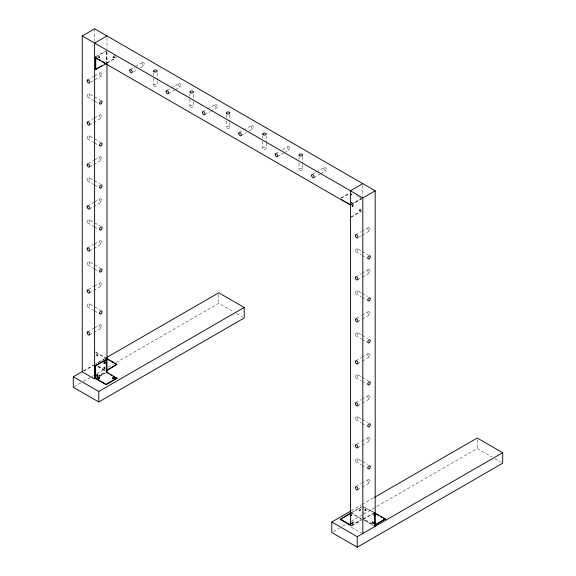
<?xml version="1.0" encoding="UTF-8"?>
<svg xmlns="http://www.w3.org/2000/svg" width="576" height="576" viewBox="0 0 576 576"><rect width="100%" height="100%" fill="white"/><g stroke="black" fill="none" stroke-linecap="round" stroke-linejoin="round"><path stroke-width="0.43" stroke-dasharray="2.88 2.16" d="M95.386 56.909L106.207 50.666M96.934 56.434L106.286 51.034M107.064 62.762L116.417 57.362M107.064 63.187L116.417 57.787M87.53 79.942L93.715 76.378M94.486 75.931L99.893 72.806M90.878 82.166L101.693 75.924M130.082 69.653L134.719 66.974M135.49 66.528L142.445 62.518M133.423 71.878L137.29 69.653M140.378 67.867L144.245 65.635M87.53 121.939L93.715 118.368M94.486 117.922L99.893 114.797M89.33 125.057L101.693 117.914M167.22 90.209L170.309 88.423M171.086 87.977L178.812 83.513M168.25 93.773L174.427 90.202M175.205 89.755L180.612 86.63M88.301 163.483L93.715 160.366M94.486 159.919L99.893 156.794M89.33 167.047L101.693 159.912M202.817 111.65L206.683 109.418M207.454 108.972L215.179 104.508M204.617 114.768L210.024 111.643M210.802 111.197L216.979 107.626M87.53 205.927L93.715 202.356M94.486 201.91L99.893 198.785M89.33 209.045L101.693 201.902M239.184 132.646L243.05 130.414M243.821 129.967L251.546 125.503M240.984 135.763L246.391 132.638M249.487 130.853L253.346 128.621M87.53 247.918L93.715 244.354M94.486 243.907L99.893 240.782M89.33 251.035L101.693 243.9M275.551 153.641L279.418 151.409M282.506 149.623L287.914 146.506M277.351 156.758L283.536 153.187M284.306 152.741L289.714 149.623M88.301 289.469L93.715 286.344M94.486 285.898L99.893 282.773M89.33 293.033L101.693 285.89M312.689 174.19L315.785 172.411M316.555 171.965L324.281 167.501M313.718 177.754L319.903 174.19M320.674 173.743L326.081 170.618M87.53 331.906L93.715 328.342M94.486 327.895L99.893 324.77M89.33 335.023L101.693 327.888M341.057 197.899L348.847 193.399M341.057 198.317L348.847 193.817M351.605 203.99L361.735 198.137M350.46 205.07L361.318 198.799M351.187 205.07L361.318 199.217M96.566 354.643L96.926 354.434M97.337 355.975L97.697 355.766M83.405 370.93L93.521 365.09M94.298 364.644L105.97 357.905M97.466 362.988L106.042 358.042M83.794 371.002L93.838 365.198M350.82 217.037L361.735 210.737M351.187 217.246L361.318 211.399M103.838 367.243L104.198 367.027M104.609 368.575L104.969 368.366M74.074 386.82L82.627 381.874M83.405 381.427L91.188 376.934M91.966 376.488L93.521 375.588M96.631 373.795L105.192 368.849M108.302 367.056L115.301 363.01M116.078 362.563L218.765 303.278L233.424 311.738M355.745 234.792L361.152 231.674M361.922 231.228L368.107 227.657M359.086 237.017L361.404 235.685M362.182 235.238L369.907 230.774M355.745 276.79L361.152 273.665M361.922 273.218L368.107 269.647M357.545 279.907L361.404 277.675M362.182 277.229L369.907 272.765M356.515 318.334L361.152 315.662M361.922 315.216L368.107 311.645M357.545 321.898L361.404 319.673M362.182 319.226L369.907 314.762M355.745 360.778L361.152 357.653M361.922 357.206L368.107 353.635M357.545 363.895L361.404 361.663M362.182 361.217L369.907 356.753M355.745 402.768L361.152 399.65M361.922 399.204L368.107 395.633M357.545 405.893L361.404 403.661M362.182 403.214L369.907 398.75M356.515 444.319L361.152 441.641M361.922 441.194L368.107 437.623M357.545 447.883L361.404 445.651M362.182 445.205L369.907 440.748M355.745 486.763L361.152 483.638M361.922 483.192L368.107 479.621M357.545 489.881L361.404 487.649M362.182 487.202L369.907 482.738M351.223 510.775L361.339 504.936M362.117 504.49L373.781 497.75M351.569 512.467L361.699 506.614M361.282 507.276L351.151 513.122L361.282 518.976M374.717 512.827L363.442 506.743L374.35 513.043L363.442 519.336L373.572 525.19M364.874 509.22L365.242 509.011M365.645 510.559L366.012 510.35M333.331 531.605L339.552 528.012M342.67 526.212L346.558 523.966M351.223 521.273L362.894 514.534M363.672 514.087L376.121 506.902M376.898 506.455L477.245 448.517L491.904 456.977M350.784 525.514L361.699 519.214M351.929 525.276L361.282 519.876M374.35 512.618L363.442 518.918L373.939 524.981M352.008 525.852L361.282 520.495M372.146 521.82L372.514 521.611M372.924 523.159L373.284 522.95M114.077 55.534L115.639 56.434M356.645 195.617L358.2 196.517M358.978 196.97L361.318 198.317M353.03 204.818A0.77 0.446 -60 0 1 352.786 206.014A0.77 0.446 -60 0 1 352.116 205.632A0.77 0.446 -60 0 1 353.03 204.818L353.39 205.027A0.77 0.446 -60 0 1 353.146 206.222A0.77 0.446 -60 0 1 352.476 205.841A0.77 0.446 -60 0 1 353.39 205.027M360.302 209.016A0.77 0.446 -60 0 1 360.058 210.211A0.77 0.446 -60 0 1 359.388 209.83A0.77 0.446 -60 0 1 360.302 209.016L360.662 209.232A0.77 0.446 -60 0 1 360.418 210.427A0.77 0.446 -60 0 1 359.755 210.038A0.77 0.446 -60 0 1 360.662 209.232M352.253 206.158L352.62 206.366M359.532 210.355L359.892 210.564M89.33 93.802A1.8 1.037 -60 0 1 88.762 96.588A1.8 1.037 -60 0 1 87.199 95.688A1.8 1.037 -60 0 1 89.33 93.802L100.152 100.051M357.545 248.652A1.8 1.037 -60 0 1 356.969 251.438A1.8 1.037 -60 0 1 355.414 250.538A1.8 1.037 -60 0 1 357.545 248.652L361.404 250.884M362.182 251.33L368.359 254.902M87.53 96.919L93.715 100.49M94.486 100.937L98.352 103.169M355.745 251.77L361.152 254.894M361.922 255.341L366.559 258.019M89.33 135.799A1.8 1.037 -60 0 1 88.762 138.586A1.8 1.037 -60 0 1 87.199 137.686A1.8 1.037 -60 0 1 89.33 135.799L100.152 142.042M357.545 290.65A1.8 1.037 -60 0 1 356.969 293.436A1.8 1.037 -60 0 1 355.414 292.536A1.8 1.037 -60 0 1 357.545 290.65L361.404 292.882M362.182 293.321L367.589 296.446M87.53 138.917L93.715 142.481M94.486 142.927L98.352 145.159M355.745 293.767L361.152 296.885M361.922 297.331L366.559 300.01M89.33 177.79A1.8 1.037 -60 0 1 88.762 180.576A1.8 1.037 -60 0 1 87.199 179.676A1.8 1.037 -60 0 1 89.33 177.79L100.152 184.039M357.545 332.64A1.8 1.037 -60 0 1 356.969 335.426A1.8 1.037 -60 0 1 355.414 334.526A1.8 1.037 -60 0 1 357.545 332.64L361.404 334.872M362.182 335.318L367.589 338.443M87.53 180.907L93.715 184.478M94.486 184.925L98.352 187.157M355.745 335.758L361.152 338.882M361.922 339.329L366.559 342.007M89.33 219.787A1.8 1.037 -60 0 1 88.762 222.574A1.8 1.037 -60 0 1 87.199 221.674A1.8 1.037 -60 0 1 89.33 219.787L100.152 226.03M357.545 374.638A1.8 1.037 -60 0 1 356.969 377.424A1.8 1.037 -60 0 1 355.414 376.524A1.8 1.037 -60 0 1 357.545 374.638L361.404 376.87M362.182 377.316L368.359 380.88M87.53 222.905L93.715 226.469M94.486 226.915L98.352 229.147M355.745 377.755L361.152 380.88M361.922 381.326L366.559 383.998M494.993 458.762L501.163 462.319M236.513 313.524L242.683 317.088M89.33 261.778A1.8 1.037 -60 0 1 88.762 264.564A1.8 1.037 -60 0 1 87.199 263.664A1.8 1.037 -60 0 1 89.33 261.778L100.152 268.027M357.545 416.628A1.8 1.037 -60 0 1 356.969 419.422A1.8 1.037 -60 0 1 355.414 418.522A1.8 1.037 -60 0 1 357.545 416.628L361.404 418.86M362.182 419.306L367.589 422.431M87.53 264.895L93.715 268.466M94.486 268.913L98.352 271.145M355.745 419.746L361.152 422.87M361.922 423.317L366.559 425.995M89.33 303.775A1.8 1.037 -60 0 1 88.762 306.562A1.8 1.037 -60 0 1 87.199 305.662A1.8 1.037 -60 0 1 89.33 303.775L100.152 310.018M357.545 458.626A1.8 1.037 -60 0 1 356.969 461.412A1.8 1.037 -60 0 1 355.414 460.512A1.8 1.037 -60 0 1 357.545 458.626L361.404 460.858M362.182 461.304L367.589 464.422M87.53 306.893L93.715 310.457M94.486 310.903L98.352 313.135M355.745 461.743L361.152 464.868M361.922 465.314L366.559 467.986M95.494 351.95L105.624 357.797M95.911 352.613L106.042 358.459M360.266 509.098A0.77 0.446 -60 0 1 360.022 510.293A0.77 0.446 -60 0 1 359.352 509.904A0.77 0.446 -60 0 1 360.266 509.098L360.626 509.306A0.77 0.446 -60 0 1 360.382 510.502A0.77 0.446 -60 0 1 359.719 510.113A0.77 0.446 -60 0 1 360.626 509.306M359.496 510.43L359.856 510.646M97.834 365.897L105.264 370.188M98.244 366.559L105.264 370.606M351.151 512.705L361.282 518.551M97.704 366.538L105.43 371.002M363.6 520.049L373.644 525.852M352.994 521.698A0.77 0.446 -60 0 1 352.75 522.893A0.77 0.446 -60 0 1 352.08 522.504A0.77 0.446 -60 0 1 352.994 521.698L353.354 521.906A0.77 0.446 -60 0 1 353.11 523.102A0.77 0.446 -60 0 1 352.44 522.713A0.77 0.446 -60 0 1 353.354 521.906M352.217 523.03L352.584 523.238M351.23 527.191L361.282 532.987M477.245 439.769L477.245 448.517M373.579 514.721L373.579 515.138M373.579 523.116L373.579 523.541M363.809 506.534L363.809 519.127M362.822 185.436L362.822 196.229M351.958 194.148L351.958 194.573M351.958 202.55L351.958 202.968M351.922 514.807L351.922 515.225M351.922 523.202L351.922 523.62M302.616 156.773L302.616 163.915M302.616 164.808L302.616 169.272A1.8 1.037 0 0 1 299.916 170.172A1.8 1.037 0 0 1 299.916 168.372A1.8 1.037 0 0 1 302.616 169.272M299.016 156.773L299.016 159.451M299.016 163.022L299.016 169.272M266.249 135.778L266.249 142.027M266.249 142.92L266.249 148.27A1.8 1.037 0 0 1 263.549 149.17A1.8 1.037 0 0 1 263.549 147.37A1.8 1.037 0 0 1 266.249 148.27M262.649 135.778L262.649 140.242M262.649 141.134L262.649 148.27M229.882 114.782L229.882 121.918M229.882 122.81L229.882 127.274A1.8 1.037 0 0 1 227.182 128.174A1.8 1.037 0 0 1 227.182 126.374A1.8 1.037 0 0 1 229.882 127.274M226.282 114.782L226.282 117.461M226.282 121.032L226.282 127.274M218.765 294.53L218.765 303.278M193.514 94.68L193.514 98.244M193.514 101.815L193.514 106.279M189.914 93.787L189.914 98.244M189.914 99.137L189.914 106.279M157.147 72.785L157.147 79.927M157.147 80.82L157.147 85.284M153.547 72.785L153.547 77.249M153.547 78.142L153.547 85.284M114.329 56.916L114.329 57.334M112.788 56.916L112.788 57.334M106.978 37.721L106.978 48.514M106.978 52.106L106.978 62.885M106.646 51.725L106.646 63.425M106.286 51.516L106.286 62.316M99.785 56.916L99.785 57.334M98.244 56.916L98.244 57.334M94.615 28.8L94.615 41.378M105.113 368.165A0.77 0.446 60 0 1 104.27 368.035A0.77 0.446 60 0 1 104.27 367.006A0.77 0.446 60 0 1 105.113 367.841M373.687 523.764A0.77 0.446 0 0 1 373.687 523.318A0.77 0.446 0 0 1 373.687 522.893M373.687 515.362A0.77 0.446 0 0 1 373.687 514.915M373.687 514.944A0.77 0.446 0 0 1 373.687 514.498M351.353 522.77A0.77 0.446 0 0 1 351.353 523.634M351.353 514.375A0.77 0.446 0 0 1 351.353 515.232M351.353 514.793A0.77 0.446 0 0 1 351.353 515.657M351.353 523.195A0.77 0.446 0 0 1 351.353 524.052M351.389 202.118A0.77 0.446 0 0 1 351.389 202.975M351.389 193.723A0.77 0.446 0 0 1 351.389 194.58M351.389 194.141A0.77 0.446 0 0 1 351.389 194.998M351.389 202.536A0.77 0.446 0 0 1 351.389 203.4M105.106 61.668A0.77 0.446 -60 0 1 105.358 61.906M98.345 57.557A0.77 0.446 0 0 1 98.878 56.894A0.77 0.446 0 0 1 99.77 57.413A0.77 0.446 0 0 1 98.626 57.722M96.768 354.787A0.77 0.446 60 0 0 97.582 355.802A0.77 0.446 60 0 0 97.582 354.715A0.77 0.446 60 0 0 96.768 354.787M103.68 367.596A0.77 0.446 60 0 0 104.494 368.611A0.77 0.446 60 0 0 104.494 367.524A0.77 0.446 60 0 0 103.68 367.596M96.401 354.996A0.77 0.446 60 0 0 97.222 356.011A0.77 0.446 60 0 0 97.222 354.924A0.77 0.446 60 0 0 96.401 354.996M372.355 521.964A0.77 0.446 60 0 0 373.169 522.979A0.77 0.446 60 0 0 373.169 521.892A0.77 0.446 60 0 0 372.355 521.964M365.076 509.364A0.77 0.446 60 0 0 365.897 510.386A0.77 0.446 60 0 0 365.897 509.292A0.77 0.446 60 0 0 365.076 509.364M371.988 522.173A0.77 0.446 60 0 0 372.809 523.195A0.77 0.446 60 0 0 372.809 522.101A0.77 0.446 60 0 0 371.988 522.173M364.716 509.573A0.77 0.446 60 0 0 365.537 510.595A0.77 0.446 60 0 0 365.537 509.501A0.77 0.446 60 0 0 364.716 509.573M323.914 168.322A1.8 1.037 60 0 0 325.822 170.698A1.8 1.037 60 0 0 325.822 168.156A1.8 1.037 60 0 0 323.914 168.322M287.546 147.326A1.8 1.037 60 0 0 289.454 149.702A1.8 1.037 60 0 0 289.454 147.154A1.8 1.037 60 0 0 287.546 147.326M251.179 126.331A1.8 1.037 60 0 0 253.087 128.707A1.8 1.037 60 0 0 253.087 126.158A1.8 1.037 60 0 0 251.179 126.331M214.805 105.336A1.8 1.037 60 0 0 216.72 107.712A1.8 1.037 60 0 0 216.72 105.163A1.8 1.037 60 0 0 214.805 105.336M178.438 84.334A1.8 1.037 60 0 0 180.353 86.71A1.8 1.037 60 0 0 180.353 84.168A1.8 1.037 60 0 0 178.438 84.334M142.07 63.338A1.8 1.037 60 0 0 143.978 65.714A1.8 1.037 60 0 0 143.978 63.173A1.8 1.037 60 0 0 142.07 63.338M190.44 107.014A1.8 1.037 0 0 0 193.45 106.546A1.8 1.037 0 0 0 191.246 105.271A1.8 1.037 0 0 0 190.44 107.014M154.073 86.018A1.8 1.037 0 0 0 157.082 85.55A1.8 1.037 0 0 0 154.879 84.276A1.8 1.037 0 0 0 154.073 86.018M99.518 325.591A1.8 1.037 60 0 0 101.434 327.967A1.8 1.037 60 0 0 101.434 325.426A1.8 1.037 60 0 0 99.518 325.591M99.518 283.601A1.8 1.037 60 0 0 101.434 285.977A1.8 1.037 60 0 0 101.434 283.428A1.8 1.037 60 0 0 99.518 283.601M99.518 241.603A1.8 1.037 60 0 0 101.434 243.979A1.8 1.037 60 0 0 101.434 241.438A1.8 1.037 60 0 0 99.518 241.603M99.518 199.613A1.8 1.037 60 0 0 101.434 201.989A1.8 1.037 60 0 0 101.434 199.44A1.8 1.037 60 0 0 99.518 199.613M99.518 157.615A1.8 1.037 60 0 0 101.434 159.991A1.8 1.037 60 0 0 101.434 157.45A1.8 1.037 60 0 0 99.518 157.615M99.518 115.625A1.8 1.037 60 0 0 101.434 118.001A1.8 1.037 60 0 0 101.434 115.452A1.8 1.037 60 0 0 99.518 115.625M99.518 73.627A1.8 1.037 60 0 0 101.434 76.003A1.8 1.037 60 0 0 101.434 73.462A1.8 1.037 60 0 0 99.518 73.627M367.733 480.442A1.8 1.037 60 0 0 369.641 482.818A1.8 1.037 60 0 0 369.641 480.276A1.8 1.037 60 0 0 367.733 480.442M367.733 438.451A1.8 1.037 60 0 0 369.641 440.827A1.8 1.037 60 0 0 369.641 438.278A1.8 1.037 60 0 0 367.733 438.451M367.733 396.454A1.8 1.037 60 0 0 369.641 398.83A1.8 1.037 60 0 0 369.641 396.288A1.8 1.037 60 0 0 367.733 396.454M367.733 354.463A1.8 1.037 60 0 0 369.641 356.839A1.8 1.037 60 0 0 369.641 354.29A1.8 1.037 60 0 0 367.733 354.463M367.733 312.466A1.8 1.037 60 0 0 369.641 314.842A1.8 1.037 60 0 0 369.641 312.3A1.8 1.037 60 0 0 367.733 312.466M367.733 270.475A1.8 1.037 60 0 0 369.641 272.851A1.8 1.037 60 0 0 369.641 270.302A1.8 1.037 60 0 0 367.733 270.475M367.733 228.478A1.8 1.037 60 0 0 369.641 230.854A1.8 1.037 60 0 0 369.641 228.312A1.8 1.037 60 0 0 367.733 228.478M113.011 57.65A0.77 0.446 0 0 0 114.307 57.449A0.77 0.446 0 0 0 113.357 56.902A0.77 0.446 0 0 0 113.011 57.65M98.467 57.233A0.77 0.446 0 0 0 99.756 57.031A0.77 0.446 0 0 0 98.813 56.484A0.77 0.446 0 0 0 98.467 57.233M113.011 57.233A0.77 0.446 0 0 0 114.307 57.031A0.77 0.446 0 0 0 113.357 56.484A0.77 0.446 0 0 0 113.011 57.233"/><path stroke-width="0.86" d="M93.838 378.583L82.246 371.894L82.246 35.942L94.615 28.8L375.192 190.793L375.192 526.745M106.978 35.942L94.615 43.078L94.615 379.03M95.378 56.916L95.378 69.516L101.614 65.916M95.378 69.516L106.646 63.425M362.822 183.65L350.46 190.793L350.46 525.845M82.246 35.942L362.822 197.928L375.192 190.793M106.747 357.458L218.765 292.781L244.224 307.476L244.224 317.974L98.755 401.962L73.296 387.266L73.296 376.769L82.627 371.376M106.085 371.693L116.993 378.41L106.085 384.71L95.177 378.41L95.177 365.81L106.085 359.518L106.452 372.326M95.177 365.81L106.452 359.726M106.819 370.188L116.95 364.342L106.819 370.606M97.517 376.639L99.85 375.293M101.412 374.393L102.967 373.493M96.322 378.173L97.877 377.273M99.439 376.373L101.772 375.019M103.334 374.119L104.89 373.219M95.177 377.993L106.085 384.293L116.993 377.993M73.296 376.769L98.755 391.464L244.224 307.476M374.566 497.304L477.245 438.019L502.704 452.714L502.704 463.212L357.235 547.2L331.776 532.505L331.776 522.007L350.446 511.222M350.374 525.276L340.243 519.422L350.374 513.151M342.576 518.076L349.589 514.022M374.35 525.218L385.265 518.918L374.35 525.636M331.776 522.007L357.235 536.702L502.704 452.714M95.378 57.334L96.934 58.234M99.274 59.587L100.829 60.487M102.391 61.387L104.724 62.734M341.834 199.67L344.174 201.017M345.73 201.917L350.41 204.617M94.615 57.355L350.46 205.07M374.35 512.618L385.265 518.918M106.819 358.488L116.95 364.342M376.69 514.39L378.252 515.29M380.585 516.643L382.147 517.536M383.702 518.436L385.265 519.336M106.819 358.913L109.159 360.259M110.714 361.159L113.054 362.513M114.61 363.413L116.172 364.313M106.085 372.11L108.425 373.464M109.98 374.364L111.542 375.264M113.098 376.164L116.993 378.41M340.243 519.005L350.374 524.851M350.784 525.514L351.151 525.722M374.717 512.827L374.717 525.427M362.822 197.928L362.822 533.88M357.235 536.702L357.235 547.2M106.978 63.785L106.978 371.894M106.085 384.293L106.085 384.71M98.755 391.464L98.755 401.962M95.738 57.125L95.738 69.725M95.537 366.026L95.537 378.619M98.266 378.727A0.77 0.446 0 0 1 98.266 378.094A0.77 0.446 0 0 1 99.36 378.094A0.77 0.446 0 0 1 99.36 378.727M112.615 378.295A0.77 0.446 0 0 1 113.746 378.029A0.77 0.446 0 0 1 113.904 378.727M112.817 378.727A0.77 0.446 0 0 1 112.615 378.526M104.652 361.994A0.77 0.446 -60 0 1 103.997 363.37M103.997 362.275A0.77 0.446 -60 0 1 104.27 362.038M97.466 374.674A0.77 0.446 -60 0 1 97.2 375.725A0.77 0.446 -60 0 1 96.466 375.732M96.466 375.401A0.77 0.446 -60 0 1 96.854 374.738M374.738 522.734A0.77 0.446 0 0 1 374.738 523.505M374.738 514.332A0.77 0.446 0 0 1 374.738 515.102M350.482 523.426A0.77 0.446 0 0 1 350.482 522.979M350.482 515.03A0.77 0.446 0 0 1 350.482 514.584M97.697 58.702A0.77 0.446 -60 0 1 97.034 58.313M104.558 63.079A0.77 0.446 -60 0 1 104.306 62.518M98.266 378.31A0.77 0.446 0 0 0 99.554 378.108A0.77 0.446 0 0 0 98.611 377.561A0.77 0.446 0 0 0 98.266 378.31M112.817 378.31A0.77 0.446 0 0 0 114.106 378.108A0.77 0.446 0 0 0 113.162 377.561A0.77 0.446 0 0 0 112.817 378.31M97.495 375.998A0.77 0.446 -60 0 0 97.74 374.803A0.77 0.446 -60 0 0 96.833 375.617A0.77 0.446 -60 0 0 97.495 375.998M104.774 363.398A0.77 0.446 -60 0 0 105.019 362.203A0.77 0.446 -60 0 0 104.105 363.017A0.77 0.446 -60 0 0 104.774 363.398M311.544 175.464A1.8 1.037 60 0 0 313.452 177.84A1.8 1.037 60 0 0 313.452 175.291A1.8 1.037 60 0 0 311.544 175.464M275.177 154.469A1.8 1.037 60 0 0 277.085 156.838A1.8 1.037 60 0 0 277.085 154.296A1.8 1.037 60 0 0 275.177 154.469M238.81 133.466A1.8 1.037 60 0 0 240.718 135.842A1.8 1.037 60 0 0 240.718 133.301A1.8 1.037 60 0 0 238.81 133.466M202.442 112.471A1.8 1.037 60 0 0 204.35 114.847A1.8 1.037 60 0 0 204.35 112.298A1.8 1.037 60 0 0 202.442 112.471M166.075 91.476A1.8 1.037 60 0 0 167.983 93.852A1.8 1.037 60 0 0 167.983 91.303A1.8 1.037 60 0 0 166.075 91.476M129.708 70.481A1.8 1.037 60 0 0 131.616 72.857A1.8 1.037 60 0 0 131.616 70.308A1.8 1.037 60 0 0 129.708 70.481M299.542 155.729A1.8 1.037 0 0 0 302.558 155.261A1.8 1.037 0 0 0 300.355 153.986A1.8 1.037 0 0 0 299.542 155.729M263.174 134.726A1.8 1.037 0 0 0 266.191 134.266A1.8 1.037 0 0 0 263.981 132.991A1.8 1.037 0 0 0 263.174 134.726M226.807 113.731A1.8 1.037 0 0 0 229.824 113.263A1.8 1.037 0 0 0 227.614 111.996A1.8 1.037 0 0 0 226.807 113.731M190.44 92.736A1.8 1.037 0 0 0 193.45 92.268A1.8 1.037 0 0 0 191.246 90.994A1.8 1.037 0 0 0 190.44 92.736M154.073 71.741A1.8 1.037 0 0 0 157.082 71.273A1.8 1.037 0 0 0 154.879 69.998A1.8 1.037 0 0 0 154.073 71.741M87.156 332.734A1.8 1.037 60 0 0 89.064 335.11A1.8 1.037 60 0 0 89.064 332.561A1.8 1.037 60 0 0 87.156 332.734M87.156 290.736A1.8 1.037 60 0 0 89.064 293.112A1.8 1.037 60 0 0 89.064 290.57A1.8 1.037 60 0 0 87.156 290.736M87.156 248.746A1.8 1.037 60 0 0 89.064 251.122A1.8 1.037 60 0 0 89.064 248.573A1.8 1.037 60 0 0 87.156 248.746M87.156 206.748A1.8 1.037 60 0 0 89.064 209.124A1.8 1.037 60 0 0 89.064 206.582A1.8 1.037 60 0 0 87.156 206.748M87.156 164.758A1.8 1.037 60 0 0 89.064 167.134A1.8 1.037 60 0 0 89.064 164.585A1.8 1.037 60 0 0 87.156 164.758M87.156 122.76A1.8 1.037 60 0 0 89.064 125.136A1.8 1.037 60 0 0 89.064 122.594A1.8 1.037 60 0 0 87.156 122.76M87.156 80.77A1.8 1.037 60 0 0 89.064 83.146A1.8 1.037 60 0 0 89.064 80.597A1.8 1.037 60 0 0 87.156 80.77M101.124 313.697A1.8 1.037 -60 0 0 101.693 310.91A1.8 1.037 -60 0 0 99.562 312.797A1.8 1.037 -60 0 0 101.124 313.697M101.124 271.706A1.8 1.037 -60 0 0 101.693 268.92A1.8 1.037 -60 0 0 99.562 270.806A1.8 1.037 -60 0 0 101.124 271.706M101.124 229.709A1.8 1.037 -60 0 0 101.693 226.922A1.8 1.037 -60 0 0 99.562 228.809A1.8 1.037 -60 0 0 101.124 229.709M101.124 187.718A1.8 1.037 -60 0 0 101.693 184.932A1.8 1.037 -60 0 0 99.562 186.818A1.8 1.037 -60 0 0 101.124 187.718M101.124 145.721A1.8 1.037 -60 0 0 101.693 142.934A1.8 1.037 -60 0 0 99.562 144.821A1.8 1.037 -60 0 0 101.124 145.721M101.124 103.73A1.8 1.037 -60 0 0 101.693 100.944A1.8 1.037 -60 0 0 99.562 102.83A1.8 1.037 -60 0 0 101.124 103.73M355.37 487.584A1.8 1.037 60 0 0 357.278 489.96A1.8 1.037 60 0 0 357.278 487.411A1.8 1.037 60 0 0 355.37 487.584M355.37 445.586A1.8 1.037 60 0 0 357.278 447.962A1.8 1.037 60 0 0 357.278 445.421A1.8 1.037 60 0 0 355.37 445.586M355.37 403.596A1.8 1.037 60 0 0 357.278 405.972A1.8 1.037 60 0 0 357.278 403.423A1.8 1.037 60 0 0 355.37 403.596M355.37 361.598A1.8 1.037 60 0 0 357.278 363.974A1.8 1.037 60 0 0 357.278 361.433A1.8 1.037 60 0 0 355.37 361.598M355.37 319.608A1.8 1.037 60 0 0 357.278 321.984A1.8 1.037 60 0 0 357.278 319.435A1.8 1.037 60 0 0 355.37 319.608M355.37 277.61A1.8 1.037 60 0 0 357.278 279.986A1.8 1.037 60 0 0 357.278 277.445A1.8 1.037 60 0 0 355.37 277.61M355.37 235.62A1.8 1.037 60 0 0 357.278 237.996A1.8 1.037 60 0 0 357.278 235.447A1.8 1.037 60 0 0 355.37 235.62M369.338 468.554A1.8 1.037 -60 0 0 369.907 465.761A1.8 1.037 -60 0 0 367.776 467.654A1.8 1.037 -60 0 0 369.338 468.554M369.338 426.557A1.8 1.037 -60 0 0 369.907 423.77A1.8 1.037 -60 0 0 367.776 425.657A1.8 1.037 -60 0 0 369.338 426.557M369.338 384.566A1.8 1.037 -60 0 0 369.907 381.773A1.8 1.037 -60 0 0 367.776 383.659A1.8 1.037 -60 0 0 369.338 384.566M369.338 342.569A1.8 1.037 -60 0 0 369.907 339.782A1.8 1.037 -60 0 0 367.776 341.669A1.8 1.037 -60 0 0 369.338 342.569M369.338 300.571A1.8 1.037 -60 0 0 369.907 297.785A1.8 1.037 -60 0 0 367.776 299.671A1.8 1.037 -60 0 0 369.338 300.571M369.338 258.581A1.8 1.037 -60 0 0 369.907 255.794A1.8 1.037 -60 0 0 367.776 257.681A1.8 1.037 -60 0 0 369.338 258.581"/></g></svg>
